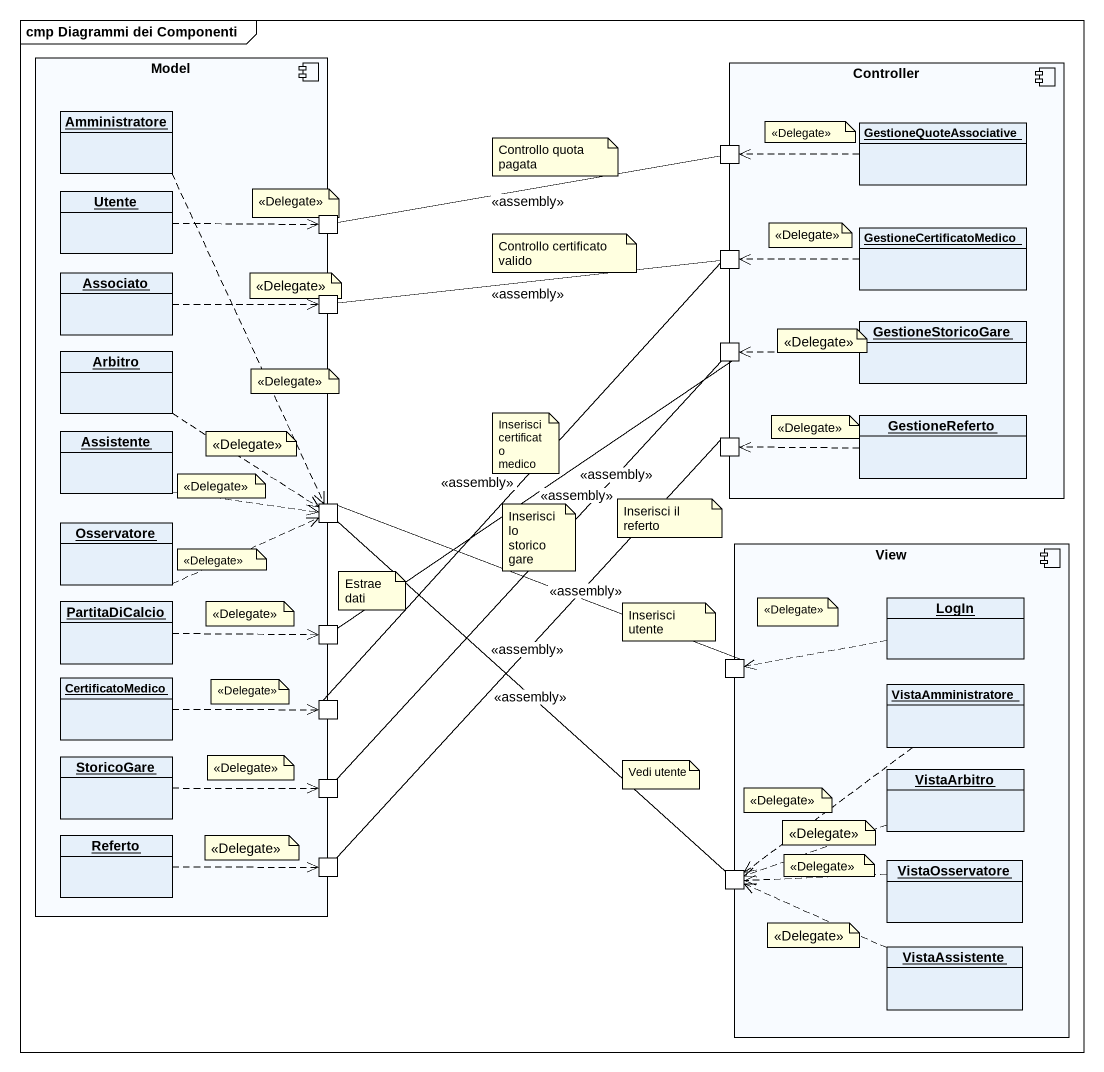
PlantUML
@startuml
mainframe cmp Diagrammi dei Componenti
allowmixing
hide circle
hide empty members
component Model {
  object Amministratore
  object Utente
  port " " as port2
  object Associato
  port " " as port4
  object Arbitro
  object Assistente
  port " " as port7
  object Osservatore
  object PartitaDiCalcio
  port " " as port8
  object CertificatoMedico
  port " " as port10
  object StoricoGare
  port " " as port11
  object Referto
  port " " as port12
}
component Controller {
  port " " as port1
  object GestioneQuoteAssociative
  object GestioneCertificatoMedico
  port " " as port3
  port " " as port5
  object GestioneStoricoGare
  port " " as port6
  object GestioneReferto
}
component View {
  object LogIn
  port " " as port9
  object VistaAmministratore
  object VistaArbitro
  port " " as port13
  object VistaOsservatore
  object VistaAssistente
}
Amministratore ..> port7
port1 -left- port2 : <<assembly>>
GestioneQuoteAssociative .left.> port1
Utente .right.> port2
GestioneCertificatoMedico .left.> port3
Associato .right.> port4
port3 -left- port4 : <<assembly>>
port3 -- port10 : <<assembly>>
port5 -- port8 : <<assembly>>
port5 -- port11 : <<assembly>>
GestioneStoricoGare .left.> port5
Arbitro ..> port7
Assistente .right.> port7
port6 -- port12 : <<assembly>>
GestioneReferto .left.> port6
Osservatore .right.> port7
PartitaDiCalcio .right.> port8
LogIn .left.> port9
CertificatoMedico .right.> port10
port9 -left- port7 : <<assembly>>
VistaAmministratore ..> port13
StoricoGare .right.> port11
VistaArbitro .left.> port13
Referto .right.> port12
port13 -up- port7 : <<assembly>>
VistaOsservatore .left.> port13
VistaAssistente .left.> port13
note as N1
  Controllo quota pagata
end note
note as N2
  <<Delegate>>
end note
note as N3
  <<Delegate>>
end note
note as N4
  <<Delegate>>
end note
note as N5
  <<Delegate>>
end note
note as N6
  Controllo certificato valido
end note
note as N7
  <<Delegate>>
end note
note as N8
  <<Delegate>>
end note
note as N9
  <<Delegate>>
end note
note as N10
  Inserisci certificato
  medico
end note
note as N11
  <<Delegate>>
end note
note as N12
  <<Delegate>>
end note
note as N13
  Inserisci lo
  storico gare
end note
note as N14
  Inserisci il referto
end note
note as N15
  <<Delegate>>
end note
note as N16
  <<Delegate>>
end note
note as N17
  Estrae dati
end note
note as N18
  Inserisci utente
end note
note as N19
  <<Delegate>>
end note
note as N20
  <<Delegate>>
end note
note as N21
  <<Delegate>>
end note
note as N22
  Vedi utente
end note
note as N23
  <<Delegate>>
end note
note as N24
  <<Delegate>>
end note
note as N25
  <<Delegate>>
end note
note as N26
  <<Delegate>>
end note
note as N27
  <<Delegate>>
end note
@enduml
